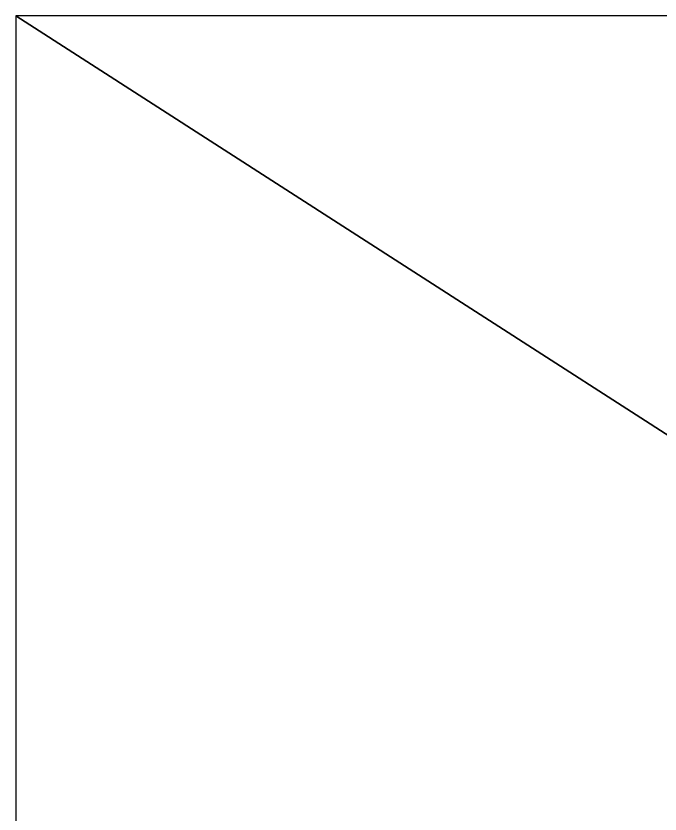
# Model space of a CAD drawing. Extents: x 12 to 260, y 24 to 184.
# Drawn here: x 11.6 to 82.1, y 96.7 to 184 of the extents above; entities that cross this region are included whole.
import ezdxf

# ---------------------------------------------------------------- set-up
doc = ezdxf.new("R2010")
doc.units = 0
doc.layers.get('0').update_dxf_attribs({"color": 13, "linetype": 'CONTINUOUS'})

# ---------------------------------------------------------------- blocks, each defined once
blk = doc.blocks.new('BUILD_BOX')
for p, q in [((0, 160.02), (0, 0)), ((248.92, 160.02), (0, 160.02)), ((0, 160.02, 149.86), (0, 0, 149.86)), ((0, 160.02), (0, 160.02, 149.86)), ((248.92, 160.02, 149.86), (0, 160.02, 149.86))]:
    blk.add_line(p, q)
at = {"color": 254}
mesh = blk.add_polyface(dxfattribs=at)
corners = [(248.92, 0), (0, 160.02), (0, 0), (248.92, 160.02)]
mesh.append_faces([[corners[k] for k in face] for face in [(0, 1, 2), (1, 0, 3)]], dxfattribs={"vtx0": -1, "color": 254})
blk = doc.blocks.new('3D_PRINTER_BUILD_VOLUME')
blk.add_blockref('BUILD_BOX', (0, 0))

msp = doc.modelspace()

# ---------------------------------------------------------------- block references
msp.add_blockref('3D_PRINTER_BUILD_VOLUME', (11.576, 24.014))

doc.saveas('drawing.dxf')
